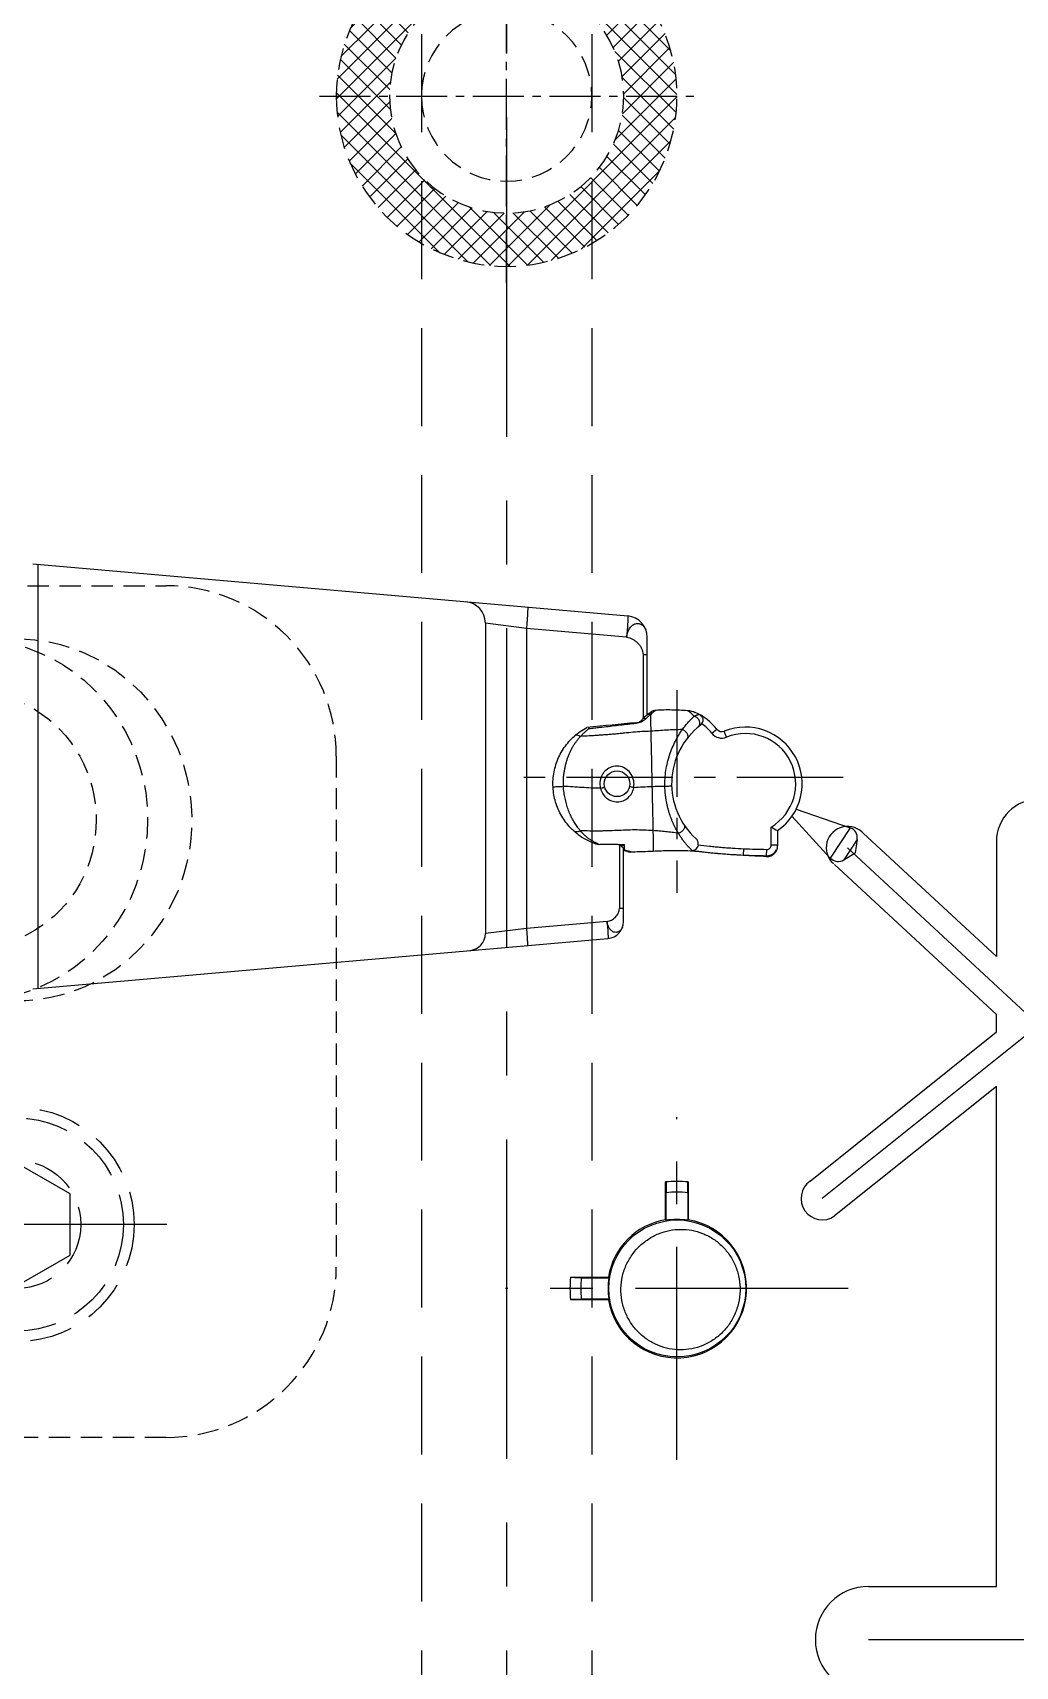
# Model space of a CAD drawing. Header units: millimetres. Extents: x 23075 to 24509, y -21593 to -20579.
# Drawn here: x 24134.8 to 24181, y -20835.6 to -20758.9 of the extents above; entities that cross this region are included whole.
import ezdxf

# ---------------------------------------------------------------- set-up
doc = ezdxf.new("R2010")
doc.units = ezdxf.units.MM
doc.header["$LTSCALE"] = 8
for name, pattern in [('ACAD_ISO08W100', [36, 24, -3, 6, -3]), ('CENTER', [2, 1.25, -0.25, 0.25, -0.25]), ('CENTER2', [1.125, 0.75, -0.125, 0.125, -0.125]), ('HIDDEN', [0.375, 0.25, -0.125]), ('HIDDEN2', [0.1875, 0.125, -0.0625])]:
    doc.linetypes.add(name, pattern=pattern)
for name, color, linetype in [('Cav-cor', 30, 'Continuous'), ('CL', 1, 'Continuous'), ('PIN', 5, 'Continuous'), ('SCREW', 52, 'HIDDEN'), ('SLIDE', 6, 'Continuous'), ('WT', 4, 'Continuous')]:
    doc.layers.add(name, color=color, linetype=linetype)

# ---------------------------------------------------------------- blocks, each defined once
blk = doc.blocks.new('20100512.182342')
at = {"linetype": 'HIDDEN'}
blk.add_circle((0, 0), 5.5, dxfattribs=at)
at = {"layer": 'SCREW', "linetype": 'CENTER', "ltscale": 5}
for p, q in [((0, -7.042), (0, 7.042)), ((-7, 0), (7, 0))]:
    blk.add_line(p, q, dxfattribs=at)
at = {"layer": 'SCREW', "linetype": 'Continuous'}
blk.add_lwpolyline([(-1.443, 2.5), (-2.887, 0), (-1.443, -2.5), (1.443, -2.5), (2.887, 0), (1.443, 2.5)], close=True, dxfattribs=at)
at = {"layer": 'SCREW'}
for radius in [5, 3]:
    blk.add_circle((0, 0), radius, dxfattribs=at)
blk = doc.blocks.new('20160816.135720')
at = {"layer": 'CL', "linetype": 'ACAD_ISO08W100', "ltscale": 0.35}
for p, q in [((-30.611, 9), (-30.611, -9)), ((-30.611, 0), (0, 0))]:
    blk.add_line(p, q, dxfattribs=at)
at = {"layer": 'PIN', "linetype": 'HIDDEN2'}
for p, q in [((-30.611, 8.5), (-28.54, 8.5)), ((-28.54, 6), (-13.39, 6)), ((-28.54, -6), (-13.39, -6)), ((-30.611, -8.5), (-28.54, -8.5))]:
    blk.add_line(p, q, dxfattribs=at)
at = {"layer": 'PIN'}
for p, q in [((-13.39, 6), (-1.553, 6)), ((-13.39, -6), (-1.553, -6))]:
    blk.add_line(p, q, dxfattribs=at)
blk.add_circle((0, 0), 1.5, dxfattribs=at)
at = {"layer": 'PIN', "linetype": 'HIDDEN2'}
for centre, major_axis, start_param, end_param in [((-30.611, 0), (0, -8.5), 3.141593, 6.283185), ((-28.54, 0), (0, 8.5), 5.496057, 10.211906), ((-28.54, 0), (0, 6), 0, 3.141593)]:
    blk.add_ellipse(centre, major_axis=major_axis, ratio=0.965926, start_param=start_param, end_param=end_param, dxfattribs=at)
at = {"layer": 'PIN', "extrusion": (0, 0, -1)}
blk.add_ellipse((-13.065, 0), major_axis=(-6.212, 0), ratio=0.965926, start_param=4.712389, end_param=7.853982, dxfattribs=at)
at = {"layer": 'PIN'}
for ratio, start_param, end_param in [(0.965926, 0, 3.141593), (1, 3.141593, 6.283185)]:
    blk.add_ellipse((-1.553, 0), major_axis=(0, 6), ratio=ratio, start_param=start_param, end_param=end_param, dxfattribs=at)
blk = doc.blocks.new('20150513.114820')
at = {"layer": 'WT', "linetype": 'Continuous'}
h = blk.add_hatch(dxfattribs=at)
h.set_pattern_fill('ANSI37', color=125, scale=5, angle=270, style=0)
h.set_pattern_definition([(315, (23425.0146, -23957.4168), (0.441941738, 0.441941738), []), (45, (23425.0146, -23957.4168), (-0.441941738, 0.441941738), [])])
h.paths.add_polyline_path([(8, 0), (5.5, 0, 1), (-5.5, 0), (-8, 0, -1)])
h.paths.add_polyline_path([(-8, 0), (-5.5, 0, 0.414214), (0, -5.5, 0.414214), (5.5, 0), (8, 0, -0.414214), (0, -8, -0.414214)])
at = {"layer": 'WT', "color": 125, "linetype": 'CENTER2', "ltscale": 0.4}
for p, q in [((0, 8.788), (0, -8.788)), ((8.788, 0), (-8.788, 0))]:
    blk.add_line(p, q, dxfattribs=at)
at = {"layer": 'WT', "color": 125, "linetype": 'HIDDEN2'}
for radius in [8, 5.5, 4]:
    blk.add_circle((0, 0), radius, dxfattribs=at)

msp = doc.modelspace()

# ---------------------------------------------------------------- linework, layer by layer
at = {"linetype": 'HIDDEN2'}
msp.add_lwpolyline([(24141.076, -20824.885), (24127.076, -20824.885, -0.414214), (24119.076, -20816.885), (24119.076, -20792.885, -0.414214), (24127.076, -20784.885), (24141.076, -20784.885, -0.414214), (24149.076, -20792.885), (24149.076, -20816.885, -0.414214)], format="xyb", close=True, dxfattribs=at)
at = {"layer": 'Cav-cor', "color": 241}
for p, q in [((24163.539, -20791.04), (24163.671, -20790.944)), ((24163.676, -20790.94), (24163.841, -20790.82)), ((24166.714, -20791.814), (24166.949, -20791.626)), ((24167.409, -20791.996), (24167.296, -20791.716)), ((24170.673, -20795.381), (24173.208, -20796.252)), ((24170.474, -20795.714), (24172.277, -20797.675)), ((24169.498, -20797.064), (24169.498, -20796.217)), ((24169.8, -20796.382), (24169.8, -20797.102)), ((24173.208, -20796.252), (24172.277, -20797.675)), ((24173.54, -20796.796), (24172.909, -20797.761)), ((24173.54, -20796.796), (24173.449, -20797.425)), ((24180.076, -20802.305), (24173.824, -20796.511)), ((24180.076, -20796.909), (24180.076, -20802.305)), ((24162.426, -20797.052), (24162.329, -20797.053)), ((24162.374, -20797.066), (24162.371, -20797.065)), ((24162.427, -20797.075), (24162.404, -20797.074)), ((24162.617, -20797.049), (24162.426, -20797.052)), ((24162.428, -20797.075), (24162.427, -20797.075)), ((24162.755, -20797.374), (24162.564, -20797.333)), ((24162.616, -20797.255), (24162.616, -20797.224)), ((24162.736, -20797.338), (24162.679, -20797.322)), ((24168.185, -20797.535), (24168.205, -20797.535)), ((24168.205, -20797.535), (24168.217, -20797.236)), ((24169.281, -20797.565), (24169.291, -20797.268)), ((24169.8, -20797.064), (24169.498, -20797.064)), ((24172.909, -20797.761), (24173.449, -20797.425)), ((24173.089, -20797.19), (24182.076, -20805.518)), ((24180.076, -20805.024), (24172.468, -20797.974)), ((24180.076, -20805.841), (24180.076, -20805.024)), ((24171.328, -20812.848), (24180.076, -20805.841)), ((24182.076, -20805.518), (24171.903, -20813.667)), ((24180.076, -20808.399), (24172.478, -20814.485)), ((24180.076, -20831.885), (24180.076, -20808.399)), ((24164.543, -20814.663), (24164.543, -20812.888)), ((24165.609, -20812.888), (24165.609, -20814.663)), ((24164.574, -20814.689), (24164.574, -20813.391)), ((24165.579, -20813.391), (24165.579, -20814.689)), ((24164.574, -20814.689), (24164.543, -20814.663)), ((24165.609, -20814.663), (24165.579, -20814.689)), ((24160.08, -20817.352), (24161.854, -20817.352)), ((24160.582, -20817.383), (24161.88, -20817.383)), ((24161.854, -20817.352), (24161.88, -20817.383)), ((24161.854, -20818.418), (24160.08, -20818.418)), ((24161.88, -20818.388), (24160.582, -20818.388)), ((24161.88, -20818.388), (24161.854, -20818.418)), ((24174.076, -20831.885), (24180.076, -20831.885)), ((24283.076, -20834.385), (24174.076, -20834.385))]:
    msp.add_line(p, q, dxfattribs=at)
for centre, radius in [((24162.262, -20794.187), 0.603), ((24165.088, -20817.889), 3.217)]:
    msp.add_circle(centre, radius, dxfattribs=at)
for centre, radius, start, end in [((24164.137, -20791.228), 0.503, 95.12113, 126.00475), ((24159.495, -20760.497), 31.06, 276.43383, 276.7087), ((24164.873, -20791.245), 1.752, 182.50629, 183.25344), ((24163.023, -20790.486), 0.864, 276.70087, 277.73662), ((24163.018, -20790.455), 0.896, 277.7507, 283.32979), ((24163.015, -20790.44), 0.91, 283.32501, 290.17566), ((24163.018, -20790.45), 0.9, 290.18102, 291.08533), ((24163.02, -20790.454), 0.895, 291.07064, 304.31589), ((24163.006, -20790.433), 0.921, 304.2864, 305.44839), ((24163.014, -20790.443), 0.908, 305.44353, 310.87149), ((24138.182, -20761.716), 38.88, 310.84127, 310.95712), ((24168.825, -20796.764), 7.675, 130.89654, 131.36809), ((24166.628, -20794.226), 4.318, 130.57482, 130.90607), ((24166.373, -20793.932), 3.929, 130.21953, 130.54305), ((24161.643, -20788.347), 3.39, 310.31287, 312.13629), ((24168.292, -20794.187), 3.467, 127.61099, 227.83199), ((24164.755, -20793.388), 2.814, 38.76703, 65.2557), ((24166.226, -20791.495), 0.582, 111.63134, 113.65088), ((24165.992, -20791.201), 0.302, 307.68304, 347.74795), ((24164.755, -20793.388), 2.513, 38.76703, 53.61187), ((24168.292, -20794.187), 2.663, 304.47438, 111.95401), ((24162.743, -20794.069), 3.054, 125.87689, 126.90755), ((24167.184, -20791.437), 0.603, 218.76703, 291.95401), ((24167.184, -20791.437), 0.301, 218.76703, 291.95401), ((24168.292, -20794.187), 2.362, 300.70641, 111.95401), ((24162.34, -20794.18), 0.883, 180.43796, 194.32671), ((24162.175, -20794.211), 0.883, 349.68661, 0.67547), ((24182.076, -20796.909), 2, 0, 180), ((24162.216, -20794.205), 2.959, 227.70662, 229.94336), ((24162.214, -20794.207), 2.956, 229.94468, 232.91033), ((24162.21, -20794.214), 2.948, 232.90456, 250.23012), ((24174.628, -20787.196), 10.378, 240.37479, 242.27216), ((24173.089, -20797.19), 1, 39.38504, 228.21666), ((24173.046, -20796.725), 0.5, 351.76754, 71.03754), ((24161.472, -20796.265), 0.768, 250.26955, 268.21132), ((24161.969, -20795.551), 1.577, 246.47142, 249.72866), ((24162.614, -20796.993), 0.31, 260.68646, 270.24603), ((24160.469, -20804.872), 7.867, 73.68532, 74.16813), ((24162.923, -20796.583), 0.808, 258.00937, 269.46514), ((24165.756, -20838.23), 40.91, 91.44389, 92.5113), ((24169.297, -20797.109), 0.497, 267.15307, 268.51933), ((24169.297, -20797.06), 0.506, 268.15608, 281.19008), ((24169.297, -20797.103), 0.503, 268.55109, 0.05767), ((24169.298, -20797.063), 0.502, 281.19815, 333.62749), ((24172.645, -20797.336), 0.5, 222.59754, 301.86754), ((24165.076, -20817.885), 5.025, 83.90895, 96.09105), ((24171.903, -20813.667), 1, 125.08578, 305.08578), ((24165.076, -20817.885), 4.522, 83.62063, 96.37937), ((24165.076, -20817.885), 3.266, 189.39526, 80.60474), ((24165.076, -20817.885), 3.266, 99.39526, 170.60474), ((24165.076, -20817.885), 3.236, 81.06547, 98.93453), ((24165.076, -20817.885), 5.025, 173.90895, 186.09105), ((24165.076, -20817.885), 4.522, 173.62063, 186.37937), ((24165.076, -20817.885), 3.236, 171.06547, 188.93453), ((24174.076, -20834.385), 2.5, 90, 270)]:
    msp.add_arc(centre, radius, start, end, dxfattribs=at)
msp.add_ellipse((24157.906, -20792.177), major_axis=(8.634, 1.014), ratio=0.034682, start_param=0.91658, end_param=1.219677, dxfattribs=at)
for points, knots in [([(24163.917, -20790.861), (24163.941, -20790.839), (24163.983, -20790.802), (24164.028, -20790.77), (24164.046, -20790.755)], [0, 0, 0, 0, 0.583229, 1, 1, 1, 1]), ([(24164.046, -20790.755), (24164.054, -20790.749), (24164.066, -20790.739), (24164.082, -20790.731), (24164.088, -20790.728), (24164.09, -20790.727)], [0, 0, 0, 0, 0.603487, 0.85007, 1, 1, 1, 1]), ([(24164.092, -20790.726), (24164.215, -20790.715), (24164.462, -20790.703), (24164.956, -20790.705), (24165.325, -20790.726), (24165.572, -20790.741)], [0, 0, 0, 0, 0.249998, 0.500005, 1, 1, 1, 1]), ([(24165.571, -20790.744), (24165.573, -20790.745), (24165.576, -20790.75), (24165.587, -20790.758), (24165.607, -20790.768), (24165.632, -20790.782), (24165.66, -20790.8), (24165.687, -20790.82), (24165.715, -20790.844), (24165.732, -20790.863), (24165.74, -20790.872)], [0, 0, 0, 0, 0.028508, 0.081323, 0.190569, 0.335819, 0.488295, 0.647733, 0.817518, 1, 1, 1, 1]), ([(24160.225, -20796.394), (24160.049, -20796.234), (24159.734, -20795.87), (24159.407, -20795.228), (24159.241, -20794.527), (24159.246, -20793.806), (24159.422, -20793.107), (24159.758, -20792.469), (24160.236, -20791.931), (24160.632, -20791.657), (24160.842, -20791.547)], [0, 0, 0, 0, 0.124985, 0.249991, 0.375011, 0.500032, 0.625053, 0.750056, 0.875034, 1, 1, 1, 1]), ([(24160.915, -20791.556), (24160.918, -20791.559), (24160.932, -20791.57), (24160.944, -20791.584), (24160.953, -20791.594)], [0, 0, 0, 0, 0.229127, 1, 1, 1, 1]), ([(24160.953, -20791.594), (24161.038, -20791.584), (24161.206, -20791.562), (24161.501, -20791.527), (24161.838, -20791.489), (24162.218, -20791.445), (24162.597, -20791.402), (24162.849, -20791.375), (24162.976, -20791.361)], [0, 0, 0, 0, 0.125068, 0.250203, 0.437876, 0.625431, 0.812789, 1, 1, 1, 1]), ([(24163.331, -20791.266), (24163.344, -20791.26), (24163.391, -20791.231), (24163.429, -20791.188), (24163.453, -20791.155)], [0, 0, 0, 0, 0.250657, 1, 1, 1, 1]), ([(24163.483, -20791.11), (24163.491, -20791.098), (24163.508, -20791.073), (24163.529, -20791.051), (24163.539, -20791.04)], [0, 0, 0, 0, 0.502723, 1, 1, 1, 1]), ([(24163.608, -20791.13), (24163.6, -20791.128), (24163.571, -20791.122), (24163.54, -20791.119), (24163.517, -20791.119)], [0, 0, 0, 0, 0.257773, 1, 1, 1, 1]), ([(24163.667, -20791.079), (24163.675, -20791.072), (24163.703, -20791.047), (24163.732, -20791.023), (24163.752, -20791.004)], [0, 0, 0, 0, 0.260487, 1, 1, 1, 1]), ([(24163.836, -20790.932), (24163.829, -20790.931), (24163.8, -20790.93), (24163.771, -20790.932), (24163.75, -20790.936)], [0, 0, 0, 0, 0.253409, 1, 1, 1, 1]), ([(24163.836, -20790.932), (24163.836, -20791.038), (24163.837, -20791.218), (24163.84, -20791.48), (24163.842, -20791.636), (24163.844, -20791.719)], [0, 0, 0, 0, 0.405376, 0.682916, 1, 1, 1, 1]), ([(24165.331, -20791.641), (24165.378, -20791.576), (24165.449, -20791.482), (24165.546, -20791.363), (24165.615, -20791.282), (24165.684, -20791.208), (24165.773, -20791.121), (24165.839, -20791.059), (24165.883, -20791.02)], [0, 0, 0, 0, 0.289727, 0.424592, 0.551884, 0.672968, 0.788415, 1, 1, 1, 1]), ([(24165.74, -20790.872), (24165.748, -20790.88), (24165.768, -20790.9), (24165.802, -20790.932), (24165.827, -20790.958), (24165.84, -20790.972)], [0, 0, 0, 0, 0.227197, 0.606694, 1, 1, 1, 1]), ([(24165.84, -20790.972), (24165.843, -20790.976), (24165.858, -20790.992), (24165.872, -20791.008), (24165.883, -20791.02)], [0, 0, 0, 0, 0.244074, 1, 1, 1, 1]), ([(24165.883, -20791.02), (24165.893, -20791.014), (24165.929, -20790.993), (24165.965, -20790.974), (24165.993, -20790.962)], [0, 0, 0, 0, 0.281292, 1, 1, 1, 1]), ([(24165.972, -20791.054), (24165.965, -20791.05), (24165.936, -20791.035), (24165.906, -20791.025), (24165.883, -20791.02)], [0, 0, 0, 0, 0.254997, 1, 1, 1, 1]), ([(24166.012, -20790.954), (24166.017, -20790.952), (24166.036, -20790.945), (24166.055, -20790.939), (24166.069, -20790.936)], [0, 0, 0, 0, 0.280511, 1, 1, 1, 1]), ([(24166.142, -20791.286), (24166.138, -20791.27), (24166.121, -20791.207), (24166.084, -20791.149), (24166.05, -20791.114)], [0, 0, 0, 0, 0.246318, 1, 1, 1, 1]), ([(24166.066, -20791.529), (24166.087, -20791.511), (24166.124, -20791.464), (24166.141, -20791.408), (24166.145, -20791.379)], [0, 0, 0, 0, 0.490609, 1, 1, 1, 1]), ([(24166.069, -20790.936), (24166.073, -20790.935), (24166.087, -20790.932), (24166.102, -20790.931), (24166.112, -20790.931)], [0, 0, 0, 0, 0.287887, 1, 1, 1, 1]), ([(24166.145, -20791.379), (24166.146, -20791.371), (24166.149, -20791.34), (24166.146, -20791.309), (24166.142, -20791.286)], [0, 0, 0, 0, 0.245345, 1, 1, 1, 1]), ([(24166.161, -20790.958), (24166.167, -20790.963), (24166.189, -20790.979), (24166.209, -20790.998), (24166.222, -20791.013)], [0, 0, 0, 0, 0.267494, 1, 1, 1, 1]), ([(24166.222, -20791.013), (24166.25, -20791.045), (24166.295, -20791.126), (24166.297, -20791.219), (24166.287, -20791.265)], [0, 0, 0, 0, 0.477086, 1, 1, 1, 1]), ([(24159.743, -20794.318), (24159.74, -20794.261), (24159.738, -20794.146), (24159.741, -20793.975), (24159.755, -20793.805), (24159.779, -20793.636), (24159.809, -20793.47), (24159.845, -20793.305), (24159.887, -20793.145), (24159.938, -20792.99), (24159.994, -20792.839), (24160.055, -20792.695), (24160.122, -20792.556), (24160.198, -20792.425), (24160.278, -20792.3), (24160.362, -20792.181), (24160.448, -20792.066), (24160.511, -20791.995), (24160.543, -20791.961)], [0, 0, 0, 0, 0.067193, 0.134305, 0.201285, 0.268042, 0.334452, 0.40036, 0.465474, 0.529551, 0.592399, 0.653897, 0.714117, 0.773353, 0.831619, 0.888839, 0.944836, 1, 1, 1, 1]), ([(24160.543, -20791.961), (24160.502, -20791.94), (24160.425, -20791.911), (24160.339, -20791.908), (24160.304, -20791.918)], [0, 0, 0, 0, 0.552537, 1, 1, 1, 1]), ([(24163.844, -20791.719), (24163.706, -20791.727), (24163.43, -20791.735), (24163.018, -20791.768), (24162.675, -20791.804), (24162.401, -20791.83), (24162.195, -20791.849), (24161.989, -20791.868), (24161.783, -20791.884), (24161.576, -20791.899), (24161.37, -20791.915), (24161.163, -20791.93), (24160.888, -20791.945), (24160.681, -20791.954), (24160.543, -20791.961)], [0, 0, 0, 0, 0.125074, 0.249999, 0.37483, 0.437284, 0.499744, 0.562212, 0.624708, 0.687229, 0.749762, 0.812307, 0.87487, 1, 1, 1, 1]), ([(24160.543, -20791.961), (24160.58, -20791.92), (24160.657, -20791.842), (24160.736, -20791.767), (24160.777, -20791.732)], [0, 0, 0, 0, 0.506769, 1, 1, 1, 1]), ([(24165.331, -20791.641), (24165.207, -20791.645), (24164.959, -20791.652), (24164.587, -20791.667), (24164.215, -20791.691), (24163.967, -20791.711), (24163.844, -20791.719)], [0, 0, 0, 0, 0.250002, 0.49998, 0.749967, 1, 1, 1, 1]), ([(24163.844, -20791.719), (24163.845, -20791.808), (24163.851, -20791.994), (24163.86, -20792.397), (24163.872, -20792.944), (24163.887, -20793.626), (24163.896, -20794.091), (24163.901, -20794.325)], [0, 0, 0, 0, 0.102135, 0.214426, 0.464139, 0.730769, 1, 1, 1, 1]), ([(24164.508, -20794.32), (24164.505, -20794.194), (24164.51, -20793.941), (24164.55, -20793.564), (24164.623, -20793.194), (24164.727, -20792.838), (24164.851, -20792.501), (24164.997, -20792.189), (24165.155, -20791.902), (24165.271, -20791.725), (24165.331, -20791.641)], [0, 0, 0, 0, 0.132984, 0.266316, 0.398794, 0.5292, 0.655823, 0.776997, 0.891473, 1, 1, 1, 1]), ([(24165.571, -20792.038), (24165.581, -20792.026), (24165.595, -20791.995), (24165.598, -20791.943), (24165.585, -20791.885), (24165.544, -20791.804), (24165.463, -20791.713), (24165.377, -20791.66), (24165.331, -20791.641)], [0, 0, 0, 0, 0.089672, 0.188381, 0.300939, 0.427989, 0.711568, 1, 1, 1, 1]), ([(24163.058, -20794.201), (24163.057, -20794.094), (24163.016, -20793.879), (24162.843, -20793.603), (24162.58, -20793.408), (24162.261, -20793.331), (24161.938, -20793.395), (24161.715, -20793.556), (24161.583, -20793.725), (24161.486, -20793.917), (24161.456, -20794.08), (24161.457, -20794.187)], [0, 0, 0, 0, 0.125164, 0.250068, 0.374456, 0.498894, 0.623932, 0.749157, 0.812029, 0.874855, 1, 1, 1, 1]), ([(24159.743, -20794.318), (24159.639, -20794.323), (24159.478, -20794.332), (24159.317, -20794.341), (24159.261, -20794.345)], [0, 0, 0, 0, 0.647906, 1, 1, 1, 1]), ([(24161.485, -20794.398), (24161.339, -20794.396), (24161.049, -20794.387), (24160.614, -20794.363), (24160.179, -20794.332), (24159.888, -20794.315), (24159.743, -20794.318)], [0, 0, 0, 0, 0.249993, 0.500005, 0.750047, 1, 1, 1, 1]), ([(24160.42, -20796.244), (24160.374, -20796.183), (24160.312, -20796.084), (24160.227, -20795.952), (24160.166, -20795.847), (24160.11, -20795.736), (24160.056, -20795.623), (24160.006, -20795.505), (24159.943, -20795.342), (24159.895, -20795.171), (24159.849, -20794.997), (24159.816, -20794.864), (24159.791, -20794.729), (24159.769, -20794.593), (24159.752, -20794.456), (24159.746, -20794.364), (24159.743, -20794.318)], [0, 0, 0, 0, 0.110976, 0.168768, 0.227475, 0.287167, 0.348034, 0.40992, 0.472777, 0.601633, 0.667289, 0.733384, 0.799768, 0.866405, 0.933175, 1, 1, 1, 1]), ([(24161.485, -20794.398), (24161.51, -20794.392), (24161.546, -20794.382), (24161.592, -20794.369), (24161.621, -20794.36), (24161.645, -20794.353), (24161.661, -20794.347), (24161.67, -20794.344), (24161.675, -20794.342), (24161.677, -20794.34), (24161.679, -20794.339), (24161.679, -20794.339)], [0, 0, 0, 0, 0.380775, 0.553218, 0.704418, 0.82865, 0.921314, 0.95454, 0.978673, 0.993653, 1, 1, 1, 1]), ([(24161.485, -20794.398), (24161.506, -20794.487), (24161.579, -20794.659), (24161.764, -20794.868), (24162.007, -20795.005), (24162.283, -20795.053), (24162.559, -20795.001), (24162.794, -20794.851), (24162.966, -20794.633), (24163.027, -20794.459), (24163.044, -20794.369)], [0, 0, 0, 0, 0.125323, 0.250506, 0.375862, 0.501444, 0.626779, 0.751323, 0.875486, 1, 1, 1, 1]), ([(24163.044, -20794.369), (24163.019, -20794.364), (24162.973, -20794.354), (24162.919, -20794.339), (24162.885, -20794.327), (24162.868, -20794.319), (24162.858, -20794.314), (24162.853, -20794.308), (24162.853, -20794.306)], [0, 0, 0, 0, 0.375811, 0.694823, 0.817831, 0.910618, 0.970446, 1, 1, 1, 1]), ([(24164.508, -20794.32), (24164.407, -20794.321), (24164.204, -20794.321), (24164.002, -20794.321), (24163.901, -20794.325)], [0, 0, 0, 0, 0.500237, 1, 1, 1, 1]), ([(24163.901, -20794.325), (24163.909, -20794.698), (24163.926, -20795.385), (24163.941, -20796.072), (24163.947, -20796.386)], [0, 0, 0, 0, 0.542169, 1, 1, 1, 1]), ([(24164.826, -20794.276), (24164.826, -20794.279), (24164.817, -20794.286), (24164.799, -20794.292), (24164.769, -20794.299), (24164.711, -20794.308), (24164.623, -20794.316), (24164.548, -20794.32), (24164.508, -20794.32)], [0, 0, 0, 0, 0.029749, 0.090485, 0.184491, 0.30898, 0.628956, 1, 1, 1, 1]), ([(24165.141, -20796.51), (24165.099, -20796.44), (24165.039, -20796.33), (24164.962, -20796.179), (24164.905, -20796.06), (24164.852, -20795.935), (24164.783, -20795.762), (24164.723, -20795.58), (24164.667, -20795.393), (24164.613, -20795.199), (24164.574, -20794.998), (24164.545, -20794.793), (24164.525, -20794.636), (24164.513, -20794.479), (24164.509, -20794.373), (24164.508, -20794.32)], [0, 0, 0, 0, 0.106718, 0.163043, 0.220354, 0.278956, 0.339022, 0.463372, 0.527716, 0.59307, 0.72614, 0.794148, 0.862552, 0.931137, 1, 1, 1, 1]), ([(24165.412, -20796.117), (24165.421, -20796.131), (24165.435, -20796.165), (24165.437, -20796.223), (24165.42, -20796.284), (24165.374, -20796.366), (24165.283, -20796.454), (24165.19, -20796.498), (24165.141, -20796.51)], [0, 0, 0, 0, 0.096036, 0.199467, 0.314376, 0.441477, 0.719781, 1, 1, 1, 1]), ([(24160.546, -20796.402), (24160.521, -20796.414), (24160.434, -20796.45), (24160.329, -20796.46), (24160.267, -20796.434)], [0, 0, 0, 0, 0.292635, 1, 1, 1, 1]), ([(24160.546, -20796.402), (24160.536, -20796.389), (24160.492, -20796.338), (24160.45, -20796.285), (24160.42, -20796.244)], [0, 0, 0, 0, 0.245622, 1, 1, 1, 1]), ([(24163.947, -20796.386), (24163.806, -20796.379), (24163.522, -20796.362), (24162.955, -20796.349), (24162.389, -20796.378), (24161.893, -20796.398), (24161.61, -20796.404), (24161.326, -20796.406), (24160.972, -20796.404), (24160.688, -20796.403), (24160.546, -20796.402)], [0, 0, 0, 0, 0.12501, 0.250026, 0.499924, 0.624951, 0.68747, 0.749988, 0.874993, 1, 1, 1, 1]), ([(24161.064, -20796.852), (24161.017, -20796.823), (24160.924, -20796.761), (24160.793, -20796.654), (24160.668, -20796.533), (24160.587, -20796.447), (24160.546, -20796.402)], [0, 0, 0, 0, 0.241903, 0.484029, 0.736183, 1, 1, 1, 1]), ([(24163.947, -20796.386), (24163.95, -20796.52), (24163.954, -20796.708), (24163.958, -20796.941), (24163.96, -20797.075), (24163.962, -20797.182), (24163.963, -20797.264), (24163.963, -20797.321), (24163.964, -20797.35), (24163.963, -20797.359)], [0, 0, 0, 0, 0.412692, 0.57979, 0.716657, 0.82532, 0.910675, 0.970062, 1, 1, 1, 1]), ([(24165.141, -20796.51), (24165.042, -20796.498), (24164.843, -20796.472), (24164.545, -20796.435), (24164.247, -20796.404), (24164.047, -20796.391), (24163.947, -20796.386)], [0, 0, 0, 0, 0.249962, 0.500036, 0.750011, 1, 1, 1, 1]), ([(24165.799, -20797.331), (24165.784, -20797.318), (24165.746, -20797.285), (24165.682, -20797.222), (24165.603, -20797.138), (24165.513, -20797.038), (24165.422, -20796.922), (24165.328, -20796.796), (24165.232, -20796.659), (24165.17, -20796.563), (24165.141, -20796.51)], [0, 0, 0, 0, 0.056187, 0.143729, 0.254852, 0.383087, 0.525415, 0.67531, 0.829847, 1, 1, 1, 1]), ([(24166.068, -20797.053), (24166.078, -20797), (24166.069, -20796.886), (24166.005, -20796.793), (24165.965, -20796.756)], [0, 0, 0, 0, 0.499594, 1, 1, 1, 1]), ([(24161.34, -20796.998), (24161.331, -20796.994), (24161.296, -20796.978), (24161.262, -20796.962), (24161.237, -20796.949)], [0, 0, 0, 0, 0.25324, 1, 1, 1, 1]), ([(24162.226, -20797.037), (24162.096, -20797.04), (24161.837, -20797.044), (24161.578, -20797.037), (24161.448, -20797.033)], [0, 0, 0, 0, 0.5, 1, 1, 1, 1]), ([(24162.617, -20797.049), (24162.602, -20797.053), (24162.539, -20797.067), (24162.476, -20797.075), (24162.428, -20797.075)], [0, 0, 0, 0, 0.255345, 1, 1, 1, 1]), ([(24162.617, -20797.049), (24162.603, -20797.058), (24162.551, -20797.09), (24162.488, -20797.11), (24162.444, -20797.108)], [0, 0, 0, 0, 0.277501, 1, 1, 1, 1]), ([(24162.564, -20797.221), (24162.564, -20797.213), (24162.553, -20797.195), (24162.525, -20797.172), (24162.487, -20797.143), (24162.459, -20797.121), (24162.444, -20797.108)], [0, 0, 0, 0, 0.13921, 0.355757, 0.650099, 1, 1, 1, 1]), ([(24162.59, -20797.324), (24162.592, -20797.323), (24162.601, -20797.317), (24162.61, -20797.31), (24162.615, -20797.303)], [0, 0, 0, 0, 0.22887, 1, 1, 1, 1]), ([(24162.615, -20797.303), (24162.615, -20797.299), (24162.616, -20797.283), (24162.616, -20797.267), (24162.616, -20797.255)], [0, 0, 0, 0, 0.232421, 1, 1, 1, 1]), ([(24162.616, -20797.224), (24162.616, -20797.218), (24162.616, -20797.195), (24162.617, -20797.172), (24162.617, -20797.154)], [0, 0, 0, 0, 0.237964, 1, 1, 1, 1]), ([(24162.617, -20797.154), (24162.617, -20797.146), (24162.617, -20797.111), (24162.617, -20797.076), (24162.617, -20797.049)], [0, 0, 0, 0, 0.237308, 1, 1, 1, 1]), ([(24162.916, -20797.391), (24162.91, -20797.39), (24162.891, -20797.384), (24162.853, -20797.373), (24162.799, -20797.357), (24162.758, -20797.345), (24162.736, -20797.338)], [0, 0, 0, 0, 0.094893, 0.318446, 0.634766, 1, 1, 1, 1]), ([(24163.963, -20797.359), (24163.876, -20797.363), (24163.658, -20797.372), (24163.309, -20797.389), (24163.047, -20797.393), (24162.916, -20797.391)], [0, 0, 0, 0, 0.250001, 0.625006, 1, 1, 1, 1]), ([(24168.184, -20797.551), (24168.039, -20797.542), (24167.751, -20797.524), (24167.319, -20797.495), (24166.886, -20797.46), (24166.455, -20797.416), (24166.024, -20797.371), (24165.592, -20797.339), (24165.158, -20797.326), (24164.869, -20797.33), (24164.725, -20797.333)], [0, 0, 0, 0, 0.124999, 0.249999, 0.374997, 0.499997, 0.624996, 0.749999, 0.875002, 1, 1, 1, 1]), ([(24166.068, -20797.053), (24166.06, -20797.094), (24166.033, -20797.169), (24165.967, -20797.258), (24165.887, -20797.314), (24165.827, -20797.33), (24165.799, -20797.331)], [0, 0, 0, 0, 0.301002, 0.567101, 0.795534, 1, 1, 1, 1]), ([(24165.799, -20797.331), (24165.899, -20797.338), (24166.097, -20797.356), (24166.395, -20797.392), (24166.692, -20797.427), (24166.99, -20797.455), (24167.288, -20797.479), (24167.686, -20797.507), (24167.985, -20797.527), (24168.185, -20797.535)], [0, 0, 0, 0, 0.124996, 0.249998, 0.375002, 0.500004, 0.625009, 0.750011, 1, 1, 1, 1]), ([(24166.068, -20797.053), (24166.247, -20797.071), (24166.514, -20797.104), (24166.872, -20797.144), (24167.14, -20797.167), (24167.409, -20797.187), (24167.768, -20797.212), (24168.037, -20797.229), (24168.217, -20797.236)], [0, 0, 0, 0, 0.250004, 0.374992, 0.499978, 0.624989, 0.75001, 1, 1, 1, 1]), ([(24169.272, -20797.605), (24169.091, -20797.596), (24168.728, -20797.58), (24168.365, -20797.561), (24168.184, -20797.551)], [0, 0, 0, 0, 0.500001, 1, 1, 1, 1]), ([(24168.205, -20797.535), (24168.385, -20797.542), (24168.743, -20797.552), (24169.102, -20797.559), (24169.281, -20797.565)], [0, 0, 0, 0, 0.500005, 1, 1, 1, 1]), ([(24168.217, -20797.236), (24168.396, -20797.243), (24168.754, -20797.254), (24169.112, -20797.262), (24169.291, -20797.268)], [0, 0, 0, 0, 0.499999, 1, 1, 1, 1]), ([(24169.281, -20797.565), (24169.28, -20797.573), (24169.278, -20797.587), (24169.275, -20797.6), (24169.274, -20797.605)], [0, 0, 0, 0, 0.630149, 1, 1, 1, 1]), ([(24169.291, -20797.268), (24169.317, -20797.269), (24169.372, -20797.259), (24169.441, -20797.214), (24169.487, -20797.145), (24169.498, -20797.091), (24169.498, -20797.064)], [0, 0, 0, 0, 0.249945, 0.499919, 0.749939, 1, 1, 1, 1]), ([(24164.569, -20812.886), (24164.57, -20812.886), (24164.569, -20812.888), (24164.57, -20812.89), (24164.57, -20812.896), (24164.57, -20812.903), (24164.571, -20812.913), (24164.571, -20812.93), (24164.571, -20812.943), (24164.571, -20812.953)], [0, 0, 0, 0, 0.016211, 0.06401, 0.143421, 0.254212, 0.39603, 0.568148, 1, 1, 1, 1]), ([(24164.571, -20812.953), (24164.572, -20812.98), (24164.573, -20813.126), (24164.574, -20813.271), (24164.574, -20813.391)], [0, 0, 0, 0, 0.183608, 1, 1, 1, 1]), ([(24165.579, -20813.391), (24165.579, -20813.358), (24165.579, -20813.294), (24165.579, -20813.2), (24165.579, -20813.114), (24165.58, -20813.048), (24165.58, -20813.002), (24165.581, -20812.972), (24165.581, -20812.947), (24165.581, -20812.926), (24165.582, -20812.909), (24165.582, -20812.898), (24165.582, -20812.892), (24165.582, -20812.888), (24165.583, -20812.887), (24165.583, -20812.886), (24165.583, -20812.886)], [0, 0, 0, 0, 0.194597, 0.381988, 0.554751, 0.706418, 0.772427, 0.831017, 0.881601, 0.923666, 0.956827, 0.980721, 0.98912, 0.995134, 0.998752, 1, 1, 1, 1]), ([(24165.243, -20820.768), (24165.066, -20820.768), (24164.714, -20820.733), (24164.206, -20820.584), (24163.735, -20820.342), (24163.315, -20820.014), (24162.959, -20819.607), (24162.681, -20819.13), (24162.499, -20818.596), (24162.425, -20818.024), (24162.469, -20817.441), (24162.634, -20816.875), (24162.909, -20816.358), (24163.278, -20815.915), (24163.717, -20815.561), (24164.205, -20815.305), (24164.723, -20815.149), (24165.078, -20815.113), (24165.254, -20815.112)], [0, 0, 0, 0, 0.059982, 0.119446, 0.178894, 0.238803, 0.299609, 0.36167, 0.425199, 0.490168, 0.556236, 0.622746, 0.688882, 0.753925, 0.817462, 0.879447, 0.940138, 1, 1, 1, 1]), ([(24165.254, -20815.112), (24165.427, -20815.111), (24165.773, -20815.142), (24166.277, -20815.285), (24166.75, -20815.524), (24167.175, -20815.854), (24167.534, -20816.269), (24167.809, -20816.755), (24167.987, -20817.292), (24168.057, -20817.861), (24168.013, -20818.438), (24167.856, -20818.996), (24167.59, -20819.512), (24167.229, -20819.96), (24166.791, -20820.32), (24166.299, -20820.58), (24165.777, -20820.735), (24165.419, -20820.768), (24165.243, -20820.768)], [0, 0, 0, 0, 0.05866, 0.117558, 0.177155, 0.237769, 0.299542, 0.36244, 0.426312, 0.490961, 0.55616, 0.621643, 0.687071, 0.752019, 0.816021, 0.87872, 0.939994, 1, 1, 1, 1]), ([(24160.582, -20817.383), (24160.549, -20817.383), (24160.485, -20817.383), (24160.391, -20817.382), (24160.305, -20817.382), (24160.239, -20817.381), (24160.193, -20817.381), (24160.163, -20817.381), (24160.138, -20817.38), (24160.117, -20817.38), (24160.1, -20817.38), (24160.089, -20817.379), (24160.083, -20817.379), (24160.079, -20817.379), (24160.078, -20817.378), (24160.077, -20817.378), (24160.077, -20817.378)], [0, 0, 0, 0, 0.194597, 0.381988, 0.554751, 0.706418, 0.772427, 0.831017, 0.881601, 0.923666, 0.956827, 0.980721, 0.98912, 0.995134, 0.998752, 1, 1, 1, 1]), ([(24160.077, -20818.392), (24160.077, -20818.392), (24160.079, -20818.392), (24160.081, -20818.391), (24160.087, -20818.391), (24160.094, -20818.391), (24160.104, -20818.391), (24160.121, -20818.39), (24160.134, -20818.39), (24160.144, -20818.39)], [0, 0, 0, 0, 0.016211, 0.06401, 0.143421, 0.254212, 0.39603, 0.568148, 1, 1, 1, 1]), ([(24160.144, -20818.39), (24160.171, -20818.389), (24160.317, -20818.388), (24160.463, -20818.388), (24160.582, -20818.388)], [0, 0, 0, 0, 0.183608, 1, 1, 1, 1])]:
    msp.add_open_spline(points, degree=3, knots=knots, dxfattribs=at)
for points in [[(24165.572, -20790.741), (24165.696, -20790.749), (24165.82, -20790.78), (24165.932, -20790.832)], [(24163.132, -20791.322), (24163.201, -20791.316), (24163.27, -20791.297), (24163.331, -20791.266)], [(24163.453, -20791.155), (24163.464, -20791.14), (24163.473, -20791.125), (24163.483, -20791.11)], [(24163.517, -20791.119), (24163.502, -20791.12), (24163.486, -20791.121), (24163.471, -20791.124)], [(24163.75, -20790.936), (24163.722, -20790.94), (24163.695, -20790.947), (24163.669, -20790.958)], [(24166.05, -20791.114), (24166.027, -20791.09), (24166, -20791.07), (24165.972, -20791.054)], [(24160.777, -20791.732), (24160.82, -20791.695), (24160.864, -20791.661), (24160.909, -20791.627)], [(24163.901, -20794.325), (24163.615, -20794.339), (24163.33, -20794.355), (24163.044, -20794.369)], [(24161.237, -20796.949), (24161.178, -20796.919), (24161.12, -20796.887), (24161.064, -20796.852)], [(24162.295, -20797.043), (24162.272, -20797.039), (24162.249, -20797.036), (24162.226, -20797.037)], [(24162.371, -20797.065), (24162.346, -20797.056), (24162.321, -20797.048), (24162.295, -20797.043)], [(24162.41, -20797.084), (24162.399, -20797.077), (24162.386, -20797.072), (24162.374, -20797.067)], [(24162.444, -20797.108), (24162.434, -20797.099), (24162.422, -20797.091), (24162.41, -20797.084)]]:
    msp.add_open_spline(points, degree=3, dxfattribs=at)
at = {"layer": 'CL', "color": 6, "linetype": 'CENTER', "ltscale": 0.5}
for p, q in [((24165.076, -20789.793), (24165.076, -20799.305)), ((24172.883, -20793.885), (24157.27, -20793.885))]:
    msp.add_line(p, q, dxfattribs=at)
at = {"layer": 'CL', "color": 6, "linetype": 'CENTER'}
for p, q in [((24165.076, -20825.933), (24165.076, -20809.837)), ((24173.124, -20817.885), (24157.028, -20817.885))]:
    msp.add_line(p, q, dxfattribs=at)
at = {"layer": 'SLIDE'}
for p, q in [((24134.815, -20783.86), (24162.763, -20786.305)), ((24135.076, -20803.79), (24135.076, -20783.883)), ((24156.076, -20786.637), (24156.076, -20801.22)), ((24158.006, -20786.89), (24156.076, -20786.637)), ((24158.006, -20786.89), (24158.006, -20800.983)), ((24162.711, -20787.301), (24158.006, -20786.89)), ((24163.676, -20790.94), (24163.676, -20787.301)), ((24163.483, -20788.109), (24163.483, -20791.11)), ((24163.483, -20788.109), (24163.676, -20788.109)), ((24162.371, -20797.065), (24162.371, -20800.046)), ((24162.564, -20800.652), (24162.564, -20797.221)), ((24161.792, -20800.652), (24158.006, -20800.983)), ((24162.564, -20800.046), (24162.371, -20800.046)), ((24134.815, -20803.813), (24161.833, -20801.449)), ((24158.006, -20800.983), (24156.076, -20801.22))]:
    msp.add_line(p, q, dxfattribs=at)
for centre, radius, start, end in [((24155.076, -20786.637), 1, 0, 85), ((24162.676, -20787.301), 1, 0, 85), ((24161.764, -20800.652), 0.8, 275, 0), ((24155.276, -20801.22), 0.8, 275, 0)]:
    msp.add_arc(centre, radius, start, end, dxfattribs=at)
for points, knots in [([(24158.059, -20785.894), (24158.061, -20785.894), (24158.062, -20785.903), (24158.064, -20785.916), (24158.065, -20785.941), (24158.065, -20785.973), (24158.065, -20786.015), (24158.063, -20786.065), (24158.061, -20786.123), (24158.056, -20786.215), (24158.049, -20786.344), (24158.037, -20786.514), (24158.023, -20786.698), (24158.012, -20786.825), (24158.006, -20786.89)], [0, 0, 0, 0, 0.005888, 0.020629, 0.044634, 0.077749, 0.119695, 0.170088, 0.228441, 0.294216, 0.44543, 0.617936, 0.805209, 1, 1, 1, 1]), ([(24162.711, -20787.301), (24162.709, -20787.266), (24162.717, -20787.212), (24162.739, -20787.144), (24162.761, -20787.078), (24162.791, -20786.998), (24162.838, -20786.911), (24162.894, -20786.834), (24162.955, -20786.768), (24163.022, -20786.715), (24163.095, -20786.678), (24163.171, -20786.66), (24163.247, -20786.657), (24163.321, -20786.668), (24163.418, -20786.707), (24163.526, -20786.802), (24163.585, -20786.902), (24163.609, -20786.957)], [0, 0, 0, 0, 0.075455, 0.11365, 0.151311, 0.224155, 0.294348, 0.361832, 0.425529, 0.485565, 0.542687, 0.597619, 0.650823, 0.702747, 0.755863, 0.871395, 1, 1, 1, 1]), ([(24162.763, -20786.305), (24162.765, -20786.305), (24162.767, -20786.314), (24162.769, -20786.327), (24162.77, -20786.352), (24162.77, -20786.385), (24162.769, -20786.427), (24162.768, -20786.477), (24162.765, -20786.535), (24162.761, -20786.627), (24162.753, -20786.756), (24162.742, -20786.926), (24162.727, -20787.11), (24162.717, -20787.237), (24162.711, -20787.301)], [0, 0, 0, 0, 0.005887, 0.020629, 0.044633, 0.077746, 0.119696, 0.170082, 0.228444, 0.294212, 0.445422, 0.617945, 0.80519, 1, 1, 1, 1]), ([(24162.711, -20787.301), (24162.808, -20787.311), (24162.953, -20787.362), (24163.123, -20787.472), (24163.24, -20787.575), (24163.34, -20787.695), (24163.442, -20787.866), (24163.483, -20788.013), (24163.483, -20788.109)], [0, 0, 0, 0, 0.243576, 0.372536, 0.50331, 0.633373, 0.76043, 1, 1, 1, 1]), ([(24161.792, -20800.652), (24161.864, -20800.645), (24161.974, -20800.607), (24162.101, -20800.524), (24162.217, -20800.421), (24162.33, -20800.267), (24162.371, -20800.118), (24162.371, -20800.046)], [0, 0, 0, 0, 0.244031, 0.373026, 0.503775, 0.760034, 1, 1, 1, 1]), ([(24161.792, -20800.652), (24161.796, -20800.704), (24161.805, -20800.805), (24161.816, -20800.953), (24161.825, -20801.088), (24161.832, -20801.207), (24161.837, -20801.294), (24161.838, -20801.352), (24161.839, -20801.385), (24161.839, -20801.411), (24161.838, -20801.431), (24161.837, -20801.442), (24161.835, -20801.449), (24161.833, -20801.449)], [0, 0, 0, 0, 0.194792, 0.382066, 0.554572, 0.705787, 0.829913, 0.880306, 0.922252, 0.955367, 0.979371, 0.994112, 1, 1, 1, 1]), ([(24162.51, -20800.927), (24162.491, -20800.972), (24162.444, -20801.052), (24162.358, -20801.127), (24162.28, -20801.159), (24162.2, -20801.171), (24162.094, -20801.155), (24162.001, -20801.094), (24161.938, -20801.026), (24161.893, -20800.964), (24161.855, -20800.895), (24161.814, -20800.792), (24161.797, -20800.708), (24161.792, -20800.652)], [0, 0, 0, 0, 0.128817, 0.244514, 0.297827, 0.349878, 0.457379, 0.574235, 0.638077, 0.705544, 0.776102, 0.849274, 1, 1, 1, 1]), ([(24158.006, -20800.983), (24158.011, -20801.035), (24158.019, -20801.136), (24158.031, -20801.284), (24158.04, -20801.42), (24158.047, -20801.539), (24158.051, -20801.625), (24158.053, -20801.683), (24158.054, -20801.717), (24158.053, -20801.743), (24158.053, -20801.763), (24158.051, -20801.773), (24158.05, -20801.78), (24158.048, -20801.78)], [0, 0, 0, 0, 0.194792, 0.382065, 0.554571, 0.705785, 0.829912, 0.880305, 0.922251, 0.955366, 0.979371, 0.994112, 1, 1, 1, 1])]:
    msp.add_open_spline(points, degree=3, knots=knots, dxfattribs=at)
at = {"layer": 'WT', "color": 125, "linetype": 'CENTER', "ltscale": 1.5}
msp.add_line((24157.076, -20666.885), (24157.076, -21066.885), dxfattribs=at)
at = {"layer": 'WT', "color": 125, "linetype": 'HIDDEN', "ltscale": 2.3}
for p, q in [((24153.076, -20696.885), (24153.076, -21036.885)), ((24161.076, -20696.885), (24161.076, -21036.885))]:
    msp.add_line(p, q, dxfattribs=at)

# ---------------------------------------------------------------- block references
at = {"linetype": 'Continuous', "rotation": 90}
msp.add_blockref('20100512.182342', (24134.076, -20814.885), dxfattribs=at)
at = {"layer": 'PIN', "xscale": -0.9999999999999996}
msp.add_blockref('20160816.135720', (24103.465, -20795.885), dxfattribs=at)
at = {"layer": 'WT', "xscale": -1, "rotation": 90}
msp.add_blockref('20150513.114820', (24157.076, -20761.885), dxfattribs=at)

doc.saveas('drawing.dxf')
